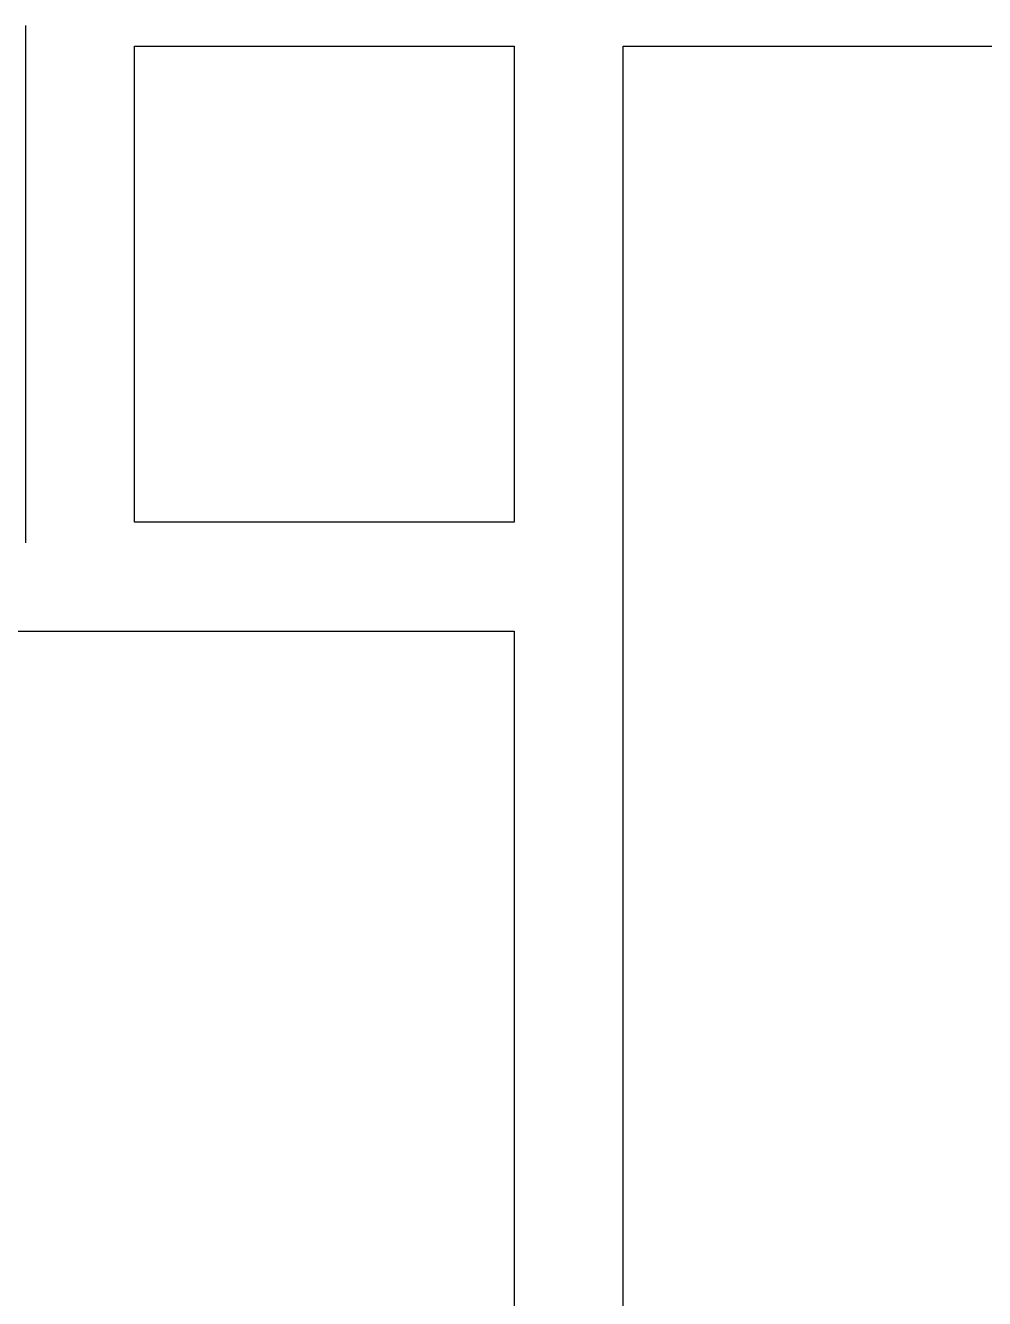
# Model space of a CAD drawing. Header units: inches. Extents: x -59 to 5673, y -29 to 4299.
# Drawn here: x 1379.8 to 1426, y 3538.6 to 3599.8 of the extents above; entities that cross this region are included whole.
import ezdxf

# ---------------------------------------------------------------- set-up
doc = ezdxf.new("R2010")
doc.units = ezdxf.units.IN
doc.header["$LTSCALE"] = 96
doc.header["$MEASUREMENT"] = 0
doc.layers.add('A-WALL-FULL', color=6, linetype='Continuous')

msp = doc.modelspace()

# ---------------------------------------------------------------- linework, layer by layer
at = {"layer": 'A-WALL-FULL'}
for p, q in [((1379.828, 3599.826), (1379.828, 3574.943)), ((1385.078, 3598.826), (1403.328, 3598.826)), ((1385.078, 3575.943), (1385.078, 3598.826)), ((1403.328, 3598.826), (1403.328, 3575.943)), ((1408.578, 3501.331), (1408.578, 3598.826)), ((1408.578, 3598.826), (1573.328, 3598.826)), ((1403.328, 3575.943), (1385.078, 3575.943)), ((1343.078, 3570.693), (1403.328, 3570.693)), ((1379.828, 3570.693), (1403.328, 3570.693)), ((1379.828, 3570.693), (1403.328, 3570.693)), ((1403.328, 3570.693), (1403.328, 3496.081))]:
    msp.add_line(p, q, dxfattribs=at)

doc.saveas('drawing.dxf')
